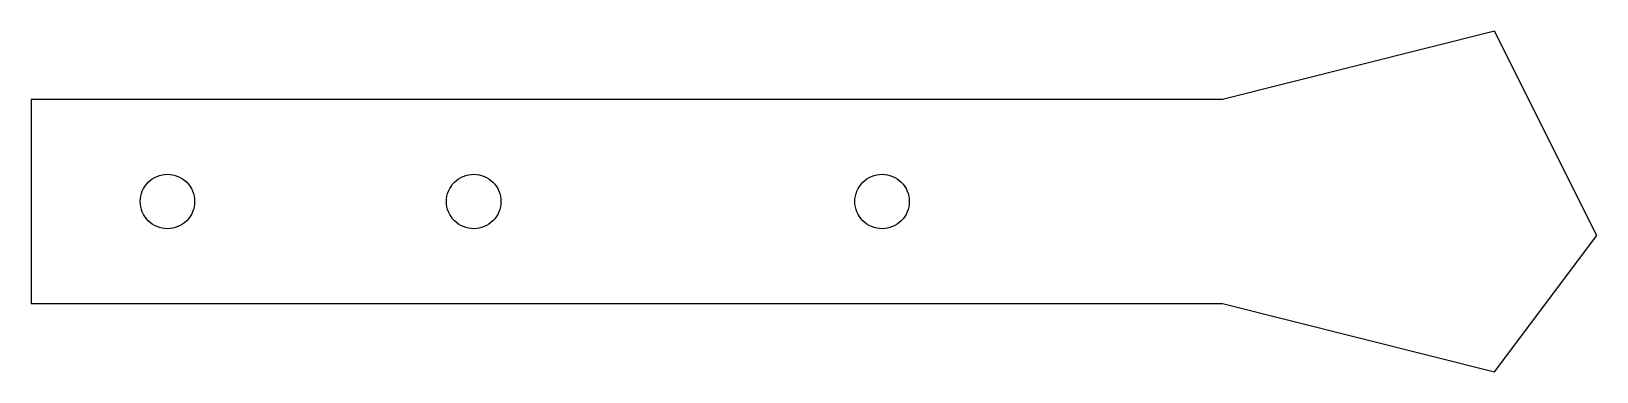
# Model space of a CAD drawing. Header units: millimetres. Extents: x 0 to 92, y -10 to 10.
import ezdxf

# ---------------------------------------------------------------- set-up
doc = ezdxf.new("R2010")
doc.units = ezdxf.units.MM

msp = doc.modelspace()

# ---------------------------------------------------------------- linework, layer by layer
at = {"layer": '17_cave_probe_t6.0'}
for points in [[(86, 10), (70, 6), (0, 6), (0, -6), (70, -6), (86, -10), (92, -2), (86, 10)], [(9.5311, 0.4645), (9.5693, 0.3121), (9.5923, 0.1568), (9.6, 0), (9.5923, -0.1568), (9.5693, -0.3121), (9.5311, -0.4645), (9.4782, -0.6123), (9.4111, -0.7542), (9.3304, -0.8889), (9.2368, -1.015), (9.1314, -1.1314), (9.015, -1.2368), (8.8889, -1.3304), (8.7542, -1.4111), (8.6123, -1.4782), (8.4645, -1.5311), (8.3121, -1.5693), (8.1568, -1.5923), (8, -1.6), (7.8432, -1.5923), (7.6879, -1.5693), (7.5355, -1.5311), (7.3877, -1.4782), (7.2458, -1.4111), (7.1111, -1.3304), (6.985, -1.2368), (6.8686, -1.1314), (6.7632, -1.015), (6.6696, -0.8889), (6.5889, -0.7542), (6.5218, -0.6123), (6.4689, -0.4645), (6.4307, -0.3121), (6.4077, -0.1568), (6.4, 0), (6.4077, 0.1568), (6.4307, 0.3121), (6.4689, 0.4645), (6.5218, 0.6123), (6.5889, 0.7542), (6.6696, 0.8889), (6.7632, 1.015), (6.8686, 1.1314), (6.985, 1.2368), (7.1111, 1.3304), (7.2458, 1.4111), (7.3877, 1.4782), (7.5355, 1.5311), (7.6879, 1.5693), (7.8432, 1.5923), (8, 1.6), (8.1568, 1.5923), (8.3121, 1.5693), (8.4645, 1.5311), (8.6123, 1.4782), (8.7542, 1.4111), (8.8889, 1.3304), (9.015, 1.2368), (9.1314, 1.1314), (9.2368, 1.015), (9.3304, 0.8889), (9.4111, 0.7542), (9.4782, 0.6123), (9.5311, 0.4645)], [(27.5693, 0.3121), (27.5923, 0.1568), (27.6, 0), (27.5923, -0.1568), (27.5693, -0.3121), (27.5311, -0.4645), (27.4782, -0.6123), (27.4111, -0.7542), (27.3304, -0.8889), (27.2368, -1.015), (27.1314, -1.1314), (27.015, -1.2368), (26.8889, -1.3304), (26.7542, -1.4111), (26.6123, -1.4782), (26.4645, -1.5311), (26.3121, -1.5693), (26.1568, -1.5923), (26, -1.6), (25.8432, -1.5923), (25.6879, -1.5693), (25.5355, -1.5311), (25.3877, -1.4782), (25.2458, -1.4111), (25.1111, -1.3304), (24.985, -1.2368), (24.8686, -1.1314), (24.7632, -1.015), (24.6696, -0.8889), (24.5889, -0.7542), (24.5218, -0.6123), (24.4689, -0.4645), (24.4307, -0.3121), (24.4077, -0.1568), (24.4, 0), (24.4077, 0.1568), (24.4307, 0.3121), (24.4689, 0.4645), (24.5218, 0.6123), (24.5889, 0.7542), (24.6696, 0.8889), (24.7632, 1.015), (24.8686, 1.1314), (24.985, 1.2368), (25.1111, 1.3304), (25.2458, 1.4111), (25.3877, 1.4782), (25.5355, 1.5311), (25.6879, 1.5693), (25.8432, 1.5923), (26, 1.6), (26.1568, 1.5923), (26.3121, 1.5693), (26.4645, 1.5311), (26.6123, 1.4782), (26.7542, 1.4111), (26.8889, 1.3304), (27.015, 1.2368), (27.1314, 1.1314), (27.2368, 1.015), (27.3304, 0.8889), (27.4111, 0.7542), (27.4782, 0.6123), (27.5311, 0.4645), (27.5693, 0.3121)], [(51.5923, 0.1568), (51.6, 0), (51.5923, -0.1568), (51.5693, -0.3121), (51.5311, -0.4645), (51.4782, -0.6123), (51.4111, -0.7542), (51.3304, -0.8889), (51.2368, -1.015), (51.1314, -1.1314), (51.015, -1.2368), (50.8889, -1.3304), (50.7542, -1.4111), (50.6123, -1.4782), (50.4645, -1.5311), (50.3121, -1.5693), (50.1568, -1.5923), (50, -1.6), (49.8432, -1.5923), (49.6879, -1.5693), (49.5355, -1.5311), (49.3877, -1.4782), (49.2458, -1.4111), (49.1111, -1.3304), (48.985, -1.2368), (48.8686, -1.1314), (48.7632, -1.015), (48.6696, -0.8889), (48.5889, -0.7542), (48.5218, -0.6123), (48.4689, -0.4645), (48.4307, -0.3121), (48.4077, -0.1568), (48.4, 0), (48.4077, 0.1568), (48.4307, 0.3121), (48.4689, 0.4645), (48.5218, 0.6123), (48.5889, 0.7542), (48.6696, 0.8889), (48.7632, 1.015), (48.8686, 1.1314), (48.985, 1.2368), (49.1111, 1.3304), (49.2458, 1.4111), (49.3877, 1.4782), (49.5355, 1.5311), (49.6879, 1.5693), (49.8432, 1.5923), (50, 1.6), (50.1568, 1.5923), (50.3121, 1.5693), (50.4645, 1.5311), (50.6123, 1.4782), (50.7542, 1.4111), (50.8889, 1.3304), (51.015, 1.2368), (51.1314, 1.1314), (51.2368, 1.015), (51.3304, 0.8889), (51.4111, 0.7542), (51.4782, 0.6123), (51.5311, 0.4645), (51.5693, 0.3121), (51.5923, 0.1568)]]:
    msp.add_lwpolyline(points, close=True, dxfattribs=at)

doc.saveas('drawing.dxf')
